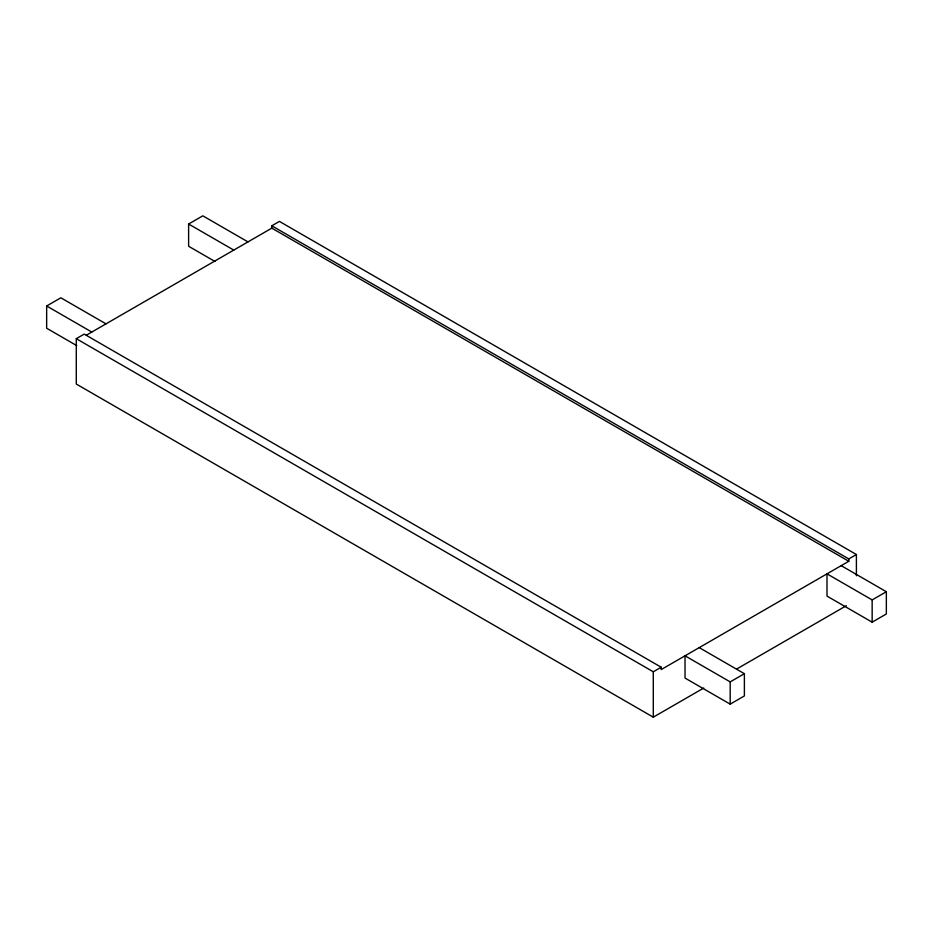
<?xml version="1.0" encoding="UTF-8"?>
<svg xmlns="http://www.w3.org/2000/svg" width="933" height="933" viewBox="0 0 933 933"><rect width="100%" height="100%" fill="white"/><g stroke="black" fill="none" stroke-linecap="round" stroke-linejoin="round"><path stroke-width="1.4" d="M76.751 345.618L46.65 328.229L46.65 305.989L60.843 297.79L106 323.856M214.963 261.473L188.618 246.265L188.618 224.025L202.811 215.826L247.968 241.892M703.75 688.041L653.287 717.174L76.284 384.046L76.284 338.679L84.203 334.107L661.194 667.235L661.194 669.579L848.797 561.269L848.797 558.925L271.806 225.798L271.806 228.142L86.372 335.192M271.806 225.798L279.41 221.401L856.401 554.529L856.401 575.801M76.284 338.679L653.287 671.795L661.194 667.235M848.797 558.925L856.401 554.529M736.557 669.101L846.313 605.727M730.189 681.883L744.382 673.696L744.382 695.936L730.189 704.135L685.032 678.069L685.032 655.817L730.189 681.883L730.189 704.135M872.157 599.919L886.35 591.732L886.35 613.972L872.157 622.171L827 596.105L827 573.853L872.157 599.919L872.157 622.171M271.806 228.142L848.797 561.269M841.193 565.655L886.35 591.732M188.618 224.025L233.775 250.091M699.225 647.619L744.382 673.696M46.65 305.989L91.807 332.055M653.287 671.795L653.287 717.174"/></g></svg>
